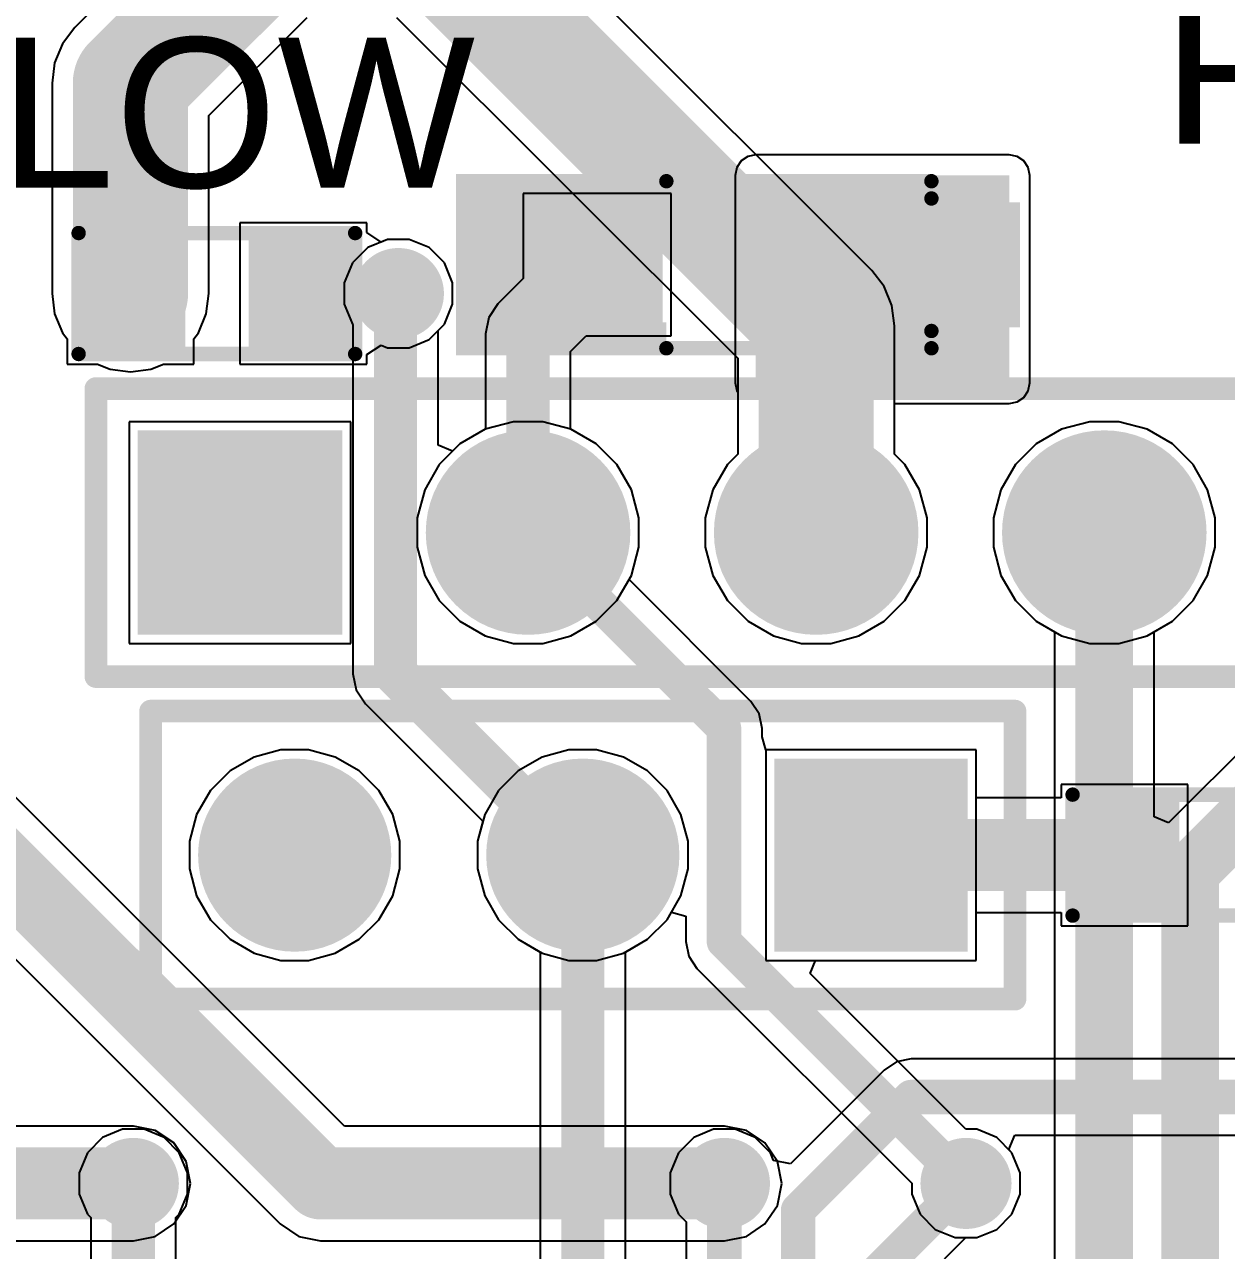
# Model space of a CAD drawing. Header units: millimetres. Extents: x -0.16 to 4.85, y -0.01 to 3.83.
# Drawn here: x 3.4922 to 3.9094, y 2.5767 to 3.0024 of the extents above; entities that cross this region are included whole.
import ezdxf

# ---------------------------------------------------------------- set-up
doc = ezdxf.new("R2010")
doc.units = ezdxf.units.MM
doc.header["$MEASUREMENT"] = 0
for name, color, linetype in [('BottomLayer', 5, 'Continuous'), ('BottomSolder', 6, 'Continuous'), ('MultiLayer', 9, 'Continuous'), ('PadHoleLayer', 156, 'Continuous'), ('TopLayer', 1, 'Continuous'), ('TopOverlay', 2, 'Continuous'), ('TopPaste', 8, 'Continuous'), ('TopSolder', 216, 'Continuous'), ('ViaHoleLayer', 16, 'Continuous')]:
    doc.layers.add(name, color=color, linetype=linetype)
doc.styles.add('Arial', font='', dxfattribs={"height": 0.2})
doc.styles.get('Arial').set_extended_font_data('Arial')

# ---------------------------------------------------------------- blocks, each defined once
blk = doc.blocks.new('RES_0603_68')
at = {"layer": 'TopLayer'}
for points in [[(-0.015, 0.0175), (-0.015, -0.0175), (-0.045, -0.0175), (-0.045, 0.0175)], [(0.045, 0.0175), (0.045, -0.0175), (0.015, -0.0175), (0.015, 0.0175)]]:
    blk.add_hatch(color=1, dxfattribs=at).paths.add_polyline_path(points)
at = {"layer": 'TopPaste'}
for points in [[(-0.015, 0.0175), (-0.015, -0.0175), (-0.045, -0.0175), (-0.045, 0.0175)], [(0.045, 0.0175), (0.045, -0.0175), (0.015, -0.0175), (0.015, 0.0175)]]:
    blk.add_hatch(color=8, dxfattribs=at).paths.add_polyline_path(points)
at = {"layer": 'TopSolder'}
for points in [[(-0.011, 0.0215), (-0.011, -0.0215), (-0.049, -0.0215), (-0.049, 0.0215)], [(0.049, 0.0215), (0.049, -0.0215), (0.011, -0.0215), (0.011, 0.0215)]]:
    blk.add_hatch(color=216, dxfattribs=at).paths.add_polyline_path(points)
at = {"layer": 'TopOverlay', "const_width": 0.005}
for points in [[(-0.048, 0.021), (-0.048, -0.021)], [(0.048, 0.021), (-0.048, 0.021)], [(0.048, 0.021), (0.048, -0.021)], [(0.048, -0.021), (-0.048, -0.021)]]:
    blk.add_lwpolyline(points, dxfattribs=at)
at = {"layer": 'TopOverlay', "const_width": 0.0025}
for points in [[(-0.04925, 0.021, 1), (-0.04675, 0.021, 1)], [(-0.04925, 0.021, 1), (-0.04675, 0.021, 1)], [(0.04675, 0.021, 1), (0.04925, 0.021, 1)], [(0.04675, 0.021, 1), (0.04925, 0.021, 1)], [(-0.04925, -0.021, 1), (-0.04675, -0.021, 1)], [(-0.04925, -0.021, 1), (-0.04675, -0.021, 1)], [(0.04675, -0.021, 1), (0.04925, -0.021, 1)], [(0.04675, -0.021, 1), (0.04925, -0.021, 1)]]:
    blk.add_lwpolyline(points, format="xyb", close=True, dxfattribs=at)
blk = doc.blocks.new('RES_0603_70')
at = {"layer": 'TopLayer'}
for points in [[(-0.015, 0.0175), (-0.015, -0.0175), (-0.045, -0.0175), (-0.045, 0.0175)], [(0.045, 0.0175), (0.045, -0.0175), (0.015, -0.0175), (0.015, 0.0175)]]:
    blk.add_hatch(color=1, dxfattribs=at).paths.add_polyline_path(points)
at = {"layer": 'TopPaste'}
for points in [[(-0.015, 0.0175), (-0.015, -0.0175), (-0.045, -0.0175), (-0.045, 0.0175)], [(0.045, 0.0175), (0.045, -0.0175), (0.015, -0.0175), (0.015, 0.0175)]]:
    blk.add_hatch(color=8, dxfattribs=at).paths.add_polyline_path(points)
at = {"layer": 'TopSolder'}
for points in [[(-0.011, 0.0215), (-0.011, -0.0215), (-0.049, -0.0215), (-0.049, 0.0215)], [(0.049, 0.0215), (0.049, -0.0215), (0.011, -0.0215), (0.011, 0.0215)]]:
    blk.add_hatch(color=216, dxfattribs=at).paths.add_polyline_path(points)
at = {"layer": 'TopOverlay', "const_width": 0.005}
for points in [[(-0.048, 0.021), (-0.048, -0.021)], [(0.048, 0.021), (-0.048, 0.021)], [(0.048, 0.021), (0.048, -0.021)], [(0.048, -0.021), (-0.048, -0.021)]]:
    blk.add_lwpolyline(points, dxfattribs=at)
at = {"layer": 'TopOverlay', "const_width": 0.0025}
for points in [[(-0.04925, 0.021, 1), (-0.04675, 0.021, 1)], [(-0.04925, 0.021, 1), (-0.04675, 0.021, 1)], [(0.04675, 0.021, 1), (0.04925, 0.021, 1)], [(0.04675, 0.021, 1), (0.04925, 0.021, 1)], [(-0.04925, -0.021, 1), (-0.04675, -0.021, 1)], [(-0.04925, -0.021, 1), (-0.04675, -0.021, 1)], [(0.04675, -0.021, 1), (0.04925, -0.021, 1)], [(0.04675, -0.021, 1), (0.04925, -0.021, 1)]]:
    blk.add_lwpolyline(points, format="xyb", close=True, dxfattribs=at)
blk = doc.blocks.new('HDR_1X5_FEMALE_90')
at = {"layer": 'BottomLayer'}
blk.add_hatch(color=5, dxfattribs=at).paths.add_polyline_path([(-0.0315, 0.0315), (0.0315, 0.0315), (0.0315, -0.0315), (-0.0315, -0.0315)])
h = blk.add_hatch(color=5, dxfattribs=at)
edge = h.paths.add_edge_path()
edge.add_arc((0.1, 0), 0.0315, 0, 360)
h = blk.add_hatch(color=5, dxfattribs=at)
edge = h.paths.add_edge_path()
edge.add_arc((0.2, 0), 0.0315, 0, 360)
h = blk.add_hatch(color=5, dxfattribs=at)
edge = h.paths.add_edge_path()
edge.add_arc((0.3, 0), 0.0315, 0, 360)
h = blk.add_hatch(color=5, dxfattribs=at)
edge = h.paths.add_edge_path()
edge.add_arc((0.4, 0), 0.0315, 0, 360)
at = {"layer": 'BottomSolder'}
blk.add_hatch(color=6, dxfattribs=at).paths.add_polyline_path([(-0.0355, 0.0355), (0.0355, 0.0355), (0.0355, -0.0355), (-0.0355, -0.0355)])
h = blk.add_hatch(color=6, dxfattribs=at)
edge = h.paths.add_edge_path()
edge.add_arc((0.1, 0), 0.0355, 0, 360)
h = blk.add_hatch(color=6, dxfattribs=at)
edge = h.paths.add_edge_path()
edge.add_arc((0.2, 0), 0.0355, 0, 360)
h = blk.add_hatch(color=6, dxfattribs=at)
edge = h.paths.add_edge_path()
edge.add_arc((0.3, 0), 0.0355, 0, 360)
h = blk.add_hatch(color=6, dxfattribs=at)
edge = h.paths.add_edge_path()
edge.add_arc((0.4, 0), 0.0355, 0, 360)
at = {"layer": 'MultiLayer'}
blk.add_hatch(color=9, dxfattribs=at).paths.add_polyline_path([(-0.0315, 0.0315), (0.0315, 0.0315), (0.0315, -0.0315), (-0.0315, -0.0315)])
h = blk.add_hatch(color=9, dxfattribs=at)
edge = h.paths.add_edge_path()
edge.add_arc((0.1, 0), 0.0315, 0, 360)
h = blk.add_hatch(color=9, dxfattribs=at)
edge = h.paths.add_edge_path()
edge.add_arc((0.2, 0), 0.0315, 0, 360)
h = blk.add_hatch(color=9, dxfattribs=at)
edge = h.paths.add_edge_path()
edge.add_arc((0.3, 0), 0.0315, 0, 360)
h = blk.add_hatch(color=9, dxfattribs=at)
edge = h.paths.add_edge_path()
edge.add_arc((0.4, 0), 0.0315, 0, 360)
at = {"layer": 'PadHoleLayer'}
h = blk.add_hatch(color=156, dxfattribs=at)
edge = h.paths.add_edge_path()
edge.add_arc((0, 0), 0.0187, 0, 360)
h = blk.add_hatch(color=156, dxfattribs=at)
edge = h.paths.add_edge_path()
edge.add_arc((0.1, 0), 0.0187, 0, 360)
h = blk.add_hatch(color=156, dxfattribs=at)
edge = h.paths.add_edge_path()
edge.add_arc((0.2, 0), 0.0187, 0, 360)
h = blk.add_hatch(color=156, dxfattribs=at)
edge = h.paths.add_edge_path()
edge.add_arc((0.3, 0), 0.0187, 0, 360)
h = blk.add_hatch(color=156, dxfattribs=at)
edge = h.paths.add_edge_path()
edge.add_arc((0.4, 0), 0.0187, 0, 360)
at = {"layer": 'TopLayer'}
blk.add_hatch(color=1, dxfattribs=at).paths.add_polyline_path([(-0.0315, 0.0315), (0.0315, 0.0315), (0.0315, -0.0315), (-0.0315, -0.0315)])
h = blk.add_hatch(color=1, dxfattribs=at)
edge = h.paths.add_edge_path()
edge.add_arc((0.1, 0), 0.0315, 0, 360)
h = blk.add_hatch(color=1, dxfattribs=at)
edge = h.paths.add_edge_path()
edge.add_arc((0.2, 0), 0.0315, 0, 360)
h = blk.add_hatch(color=1, dxfattribs=at)
edge = h.paths.add_edge_path()
edge.add_arc((0.3, 0), 0.0315, 0, 360)
h = blk.add_hatch(color=1, dxfattribs=at)
edge = h.paths.add_edge_path()
edge.add_arc((0.4, 0), 0.0315, 0, 360)
at = {"layer": 'TopSolder'}
blk.add_hatch(color=216, dxfattribs=at).paths.add_polyline_path([(-0.0355, 0.0355), (0.0355, 0.0355), (0.0355, -0.0355), (-0.0355, -0.0355)])
h = blk.add_hatch(color=216, dxfattribs=at)
edge = h.paths.add_edge_path()
edge.add_arc((0.1, 0), 0.0355, 0, 360)
h = blk.add_hatch(color=216, dxfattribs=at)
edge = h.paths.add_edge_path()
edge.add_arc((0.2, 0), 0.0355, 0, 360)
h = blk.add_hatch(color=216, dxfattribs=at)
edge = h.paths.add_edge_path()
edge.add_arc((0.3, 0), 0.0355, 0, 360)
h = blk.add_hatch(color=216, dxfattribs=at)
edge = h.paths.add_edge_path()
edge.add_arc((0.4, 0), 0.0355, 0, 360)
at = {"layer": 'TopOverlay', "const_width": 0.00787}
for points in [[(-0.05, 0.05), (0.45, 0.05)], [(-0.05, -0.05), (-0.05, 0.05)], [(0.45, -0.05), (0.45, 0.05)], [(-0.05, -0.05), (0.45, -0.05)]]:
    blk.add_lwpolyline(points, dxfattribs=at)
at = {"layer": 'TopOverlay', "const_width": 0.00394}
for points in [[(-0.05197, 0.05, 1), (-0.04803, 0.05, 1)], [(-0.05197, 0.05, 1), (-0.04803, 0.05, 1)], [(0.44803, 0.05, 1), (0.45197, 0.05, 1)], [(0.44803, 0.05, 1), (0.45197, 0.05, 1)], [(-0.05197, -0.05, 1), (-0.04803, -0.05, 1)], [(-0.05197, -0.05, 1), (-0.04803, -0.05, 1)], [(0.44803, -0.05, 1), (0.45197, -0.05, 1)], [(0.44803, -0.05, 1), (0.45197, -0.05, 1)]]:
    blk.add_lwpolyline(points, format="xyb", close=True, dxfattribs=at)
blk = doc.blocks.new('HDR1X3__96')
at = {"layer": 'BottomLayer'}
blk.add_hatch(color=5, dxfattribs=at).paths.add_polyline_path([(-0.02953, 0.02953), (0.02953, 0.02953), (0.02953, -0.02953), (-0.02953, -0.02953)])
h = blk.add_hatch(color=5, dxfattribs=at)
edge = h.paths.add_edge_path()
edge.add_arc((0.1, 0), 0.02953, 0, 360)
h = blk.add_hatch(color=5, dxfattribs=at)
edge = h.paths.add_edge_path()
edge.add_arc((0.2, 0), 0.02953, 0, 360)
at = {"layer": 'BottomSolder'}
blk.add_hatch(color=6, dxfattribs=at).paths.add_polyline_path([(-0.03353, 0.03353), (0.03353, 0.03353), (0.03353, -0.03353), (-0.03353, -0.03353)])
h = blk.add_hatch(color=6, dxfattribs=at)
edge = h.paths.add_edge_path()
edge.add_arc((0.1, 0), 0.03353, 0, 360)
h = blk.add_hatch(color=6, dxfattribs=at)
edge = h.paths.add_edge_path()
edge.add_arc((0.2, 0), 0.03353, 0, 360)
at = {"layer": 'MultiLayer'}
blk.add_hatch(color=9, dxfattribs=at).paths.add_polyline_path([(-0.02953, 0.02953), (0.02953, 0.02953), (0.02953, -0.02953), (-0.02953, -0.02953)])
h = blk.add_hatch(color=9, dxfattribs=at)
edge = h.paths.add_edge_path()
edge.add_arc((0.1, 0), 0.02953, 0, 360)
h = blk.add_hatch(color=9, dxfattribs=at)
edge = h.paths.add_edge_path()
edge.add_arc((0.2, 0), 0.02953, 0, 360)
at = {"layer": 'PadHoleLayer'}
h = blk.add_hatch(color=156, dxfattribs=at)
edge = h.paths.add_edge_path()
edge.add_arc((0, 0), 0.01772, 0, 360)
h = blk.add_hatch(color=156, dxfattribs=at)
edge = h.paths.add_edge_path()
edge.add_arc((0.1, 0), 0.01772, 0, 360)
h = blk.add_hatch(color=156, dxfattribs=at)
edge = h.paths.add_edge_path()
edge.add_arc((0.2, 0), 0.01772, 0, 360)
at = {"layer": 'TopLayer'}
blk.add_hatch(color=1, dxfattribs=at).paths.add_polyline_path([(-0.02953, 0.02953), (0.02953, 0.02953), (0.02953, -0.02953), (-0.02953, -0.02953)])
h = blk.add_hatch(color=1, dxfattribs=at)
edge = h.paths.add_edge_path()
edge.add_arc((0.1, 0), 0.02953, 0, 360)
h = blk.add_hatch(color=1, dxfattribs=at)
edge = h.paths.add_edge_path()
edge.add_arc((0.2, 0), 0.02953, 0, 360)
at = {"layer": 'TopSolder'}
blk.add_hatch(color=216, dxfattribs=at).paths.add_polyline_path([(-0.03353, 0.03353), (0.03353, 0.03353), (0.03353, -0.03353), (-0.03353, -0.03353)])
h = blk.add_hatch(color=216, dxfattribs=at)
edge = h.paths.add_edge_path()
edge.add_arc((0.1, 0), 0.03353, 0, 360)
h = blk.add_hatch(color=216, dxfattribs=at)
edge = h.paths.add_edge_path()
edge.add_arc((0.2, 0), 0.03353, 0, 360)
at = {"layer": 'TopOverlay', "const_width": 0.00787}
for points in [[(-0.05, 0.05), (-0.05, -0.05)], [(0.25, 0.05), (-0.05, 0.05)], [(0.25, 0.05), (0.25, -0.05)], [(0.25, -0.05), (-0.05, -0.05)]]:
    blk.add_lwpolyline(points, dxfattribs=at)
at = {"layer": 'TopOverlay', "const_width": 0.00394}
for points in [[(-0.05197, 0.05, 1), (-0.04803, 0.05, 1)], [(-0.05197, 0.05, 1), (-0.04803, 0.05, 1)], [(0.24803, 0.05, 1), (0.25197, 0.05, 1)], [(0.24803, 0.05, 1), (0.25197, 0.05, 1)], [(-0.05197, -0.05, 1), (-0.04803, -0.05, 1)], [(-0.05197, -0.05, 1), (-0.04803, -0.05, 1)], [(0.24803, -0.05, 1), (0.25197, -0.05, 1)], [(0.24803, -0.05, 1), (0.25197, -0.05, 1)]]:
    blk.add_lwpolyline(points, format="xyb", close=True, dxfattribs=at)
blk = doc.blocks.new('SOD_123_113')
at = {"layer": 'TopLayer'}
for points in [[(-0.04331, 0.01772), (-0.04331, -0.01772), (-0.08071, -0.01772), (-0.08071, 0.01772)], [(0.08071, 0.01772), (0.08071, -0.01772), (0.04331, -0.01772), (0.04331, 0.01772)]]:
    blk.add_hatch(color=1, dxfattribs=at).paths.add_polyline_path(points)
at = {"layer": 'TopOverlay'}
for points in [[(0.038, 0.02), (0.111, 0.02), (0.111, 0.0315), (0.038, 0.0315)], [(0.08346, -0.031), (0.111, -0.031), (0.111, 0.031), (0.08346, 0.031)], [(0.038, -0.0315), (0.111, -0.0315), (0.111, -0.02), (0.038, -0.02)]]:
    blk.add_hatch(color=2, dxfattribs=at).paths.add_polyline_path(points)
at = {"layer": 'TopPaste'}
for points in [[(-0.04331, 0.01772), (-0.04331, -0.01772), (-0.08071, -0.01772), (-0.08071, 0.01772)], [(0.08071, 0.01772), (0.08071, -0.01772), (0.04331, -0.01772), (0.04331, 0.01772)]]:
    blk.add_hatch(color=8, dxfattribs=at).paths.add_polyline_path(points)
at = {"layer": 'TopSolder'}
for points in [[(-0.03931, 0.02172), (-0.03931, -0.02172), (-0.08471, -0.02172), (-0.08471, 0.02172)], [(0.08471, 0.02172), (0.08471, -0.02172), (0.03931, -0.02172), (0.03931, 0.02172)]]:
    blk.add_hatch(color=216, dxfattribs=at).paths.add_polyline_path(points)
at = {"layer": 'TopOverlay', "const_width": 0.005}
for points in [[(-0.054, 0.029), (-0.054, 0.023)], [(0.038, 0.029), (-0.054, 0.029)], [(-0.054, -0.023), (-0.054, -0.029)], [(0.038, -0.029), (-0.054, -0.029)]]:
    blk.add_lwpolyline(points, dxfattribs=at)
at = {"layer": 'TopOverlay', "const_width": 0.0025}
for points in [[(-0.05525, 0.029, 1), (-0.05275, 0.029, 1)], [(-0.05525, 0.029, 1), (-0.05275, 0.029, 1)], [(0.03675, 0.029, 1), (0.03925, 0.029, 1)], [(-0.05525, 0.023, 1), (-0.05275, 0.023, 1)], [(-0.05525, -0.023, 1), (-0.05275, -0.023, 1)], [(-0.05525, -0.029, 1), (-0.05275, -0.029, 1)], [(-0.05525, -0.029, 1), (-0.05275, -0.029, 1)], [(0.03675, -0.029, 1), (0.03925, -0.029, 1)]]:
    blk.add_lwpolyline(points, format="xyb", close=True, dxfattribs=at)

msp = doc.modelspace()

# ---------------------------------------------------------------- hatches: boundary and pattern name
at = {"layer": 'BottomLayer'}
h = msp.add_hatch(color=5, dxfattribs=at)
edge = h.paths.add_edge_path()
edge.add_arc((3.622, 2.909), 0.01181, 0, 360)
h = msp.add_hatch(color=5, dxfattribs=at)
edge = h.paths.add_edge_path()
edge.add_arc((3.53, 2.6), 0.01181, 0, 360)
h = msp.add_hatch(color=5, dxfattribs=at)
edge = h.paths.add_edge_path()
edge.add_arc((3.73516, 2.6), 0.01181, 0, 360)
h = msp.add_hatch(color=5, dxfattribs=at)
edge = h.paths.add_edge_path()
edge.add_arc((3.819, 2.6), 0.01181, 0, 360)
at = {"layer": 'BottomSolder'}
h = msp.add_hatch(color=6, dxfattribs=at)
edge = h.paths.add_edge_path()
edge.add_arc((3.622, 2.909), 0.01581, 0, 360)
h = msp.add_hatch(color=6, dxfattribs=at)
edge = h.paths.add_edge_path()
edge.add_arc((3.53, 2.6), 0.01581, 0, 360)
h = msp.add_hatch(color=6, dxfattribs=at)
edge = h.paths.add_edge_path()
edge.add_arc((3.73516, 2.6), 0.01581, 0, 360)
h = msp.add_hatch(color=6, dxfattribs=at)
edge = h.paths.add_edge_path()
edge.add_arc((3.819, 2.6), 0.01581, 0, 360)
at = {"layer": 'TopLayer'}
msp.add_hatch(color=1, dxfattribs=at).paths.add_polyline_path([(3.746, 2.878), (3.834, 2.878), (3.834, 2.95), (3.746, 2.95)])
h = msp.add_hatch(color=1, dxfattribs=at)
edge = h.paths.add_edge_path()
edge.add_arc((3.622, 2.909), 0.01181, 0, 360)
h = msp.add_hatch(color=1, dxfattribs=at)
edge = h.paths.add_edge_path()
edge.add_arc((3.53, 2.6), 0.01181, 0, 360)
h = msp.add_hatch(color=1, dxfattribs=at)
edge = h.paths.add_edge_path()
edge.add_arc((3.73516, 2.6), 0.01181, 0, 360)
h = msp.add_hatch(color=1, dxfattribs=at)
edge = h.paths.add_edge_path()
edge.add_arc((3.819, 2.6), 0.01181, 0, 360)
at = {"layer": 'TopSolder'}
h = msp.add_hatch(color=216, dxfattribs=at)
edge = h.paths.add_edge_path()
edge.add_arc((3.622, 2.909), 0.01581, 0, 360)
h = msp.add_hatch(color=216, dxfattribs=at)
edge = h.paths.add_edge_path()
edge.add_arc((3.53, 2.6), 0.01581, 0, 360)
h = msp.add_hatch(color=216, dxfattribs=at)
edge = h.paths.add_edge_path()
edge.add_arc((3.73516, 2.6), 0.01581, 0, 360)
h = msp.add_hatch(color=216, dxfattribs=at)
edge = h.paths.add_edge_path()
edge.add_arc((3.819, 2.6), 0.01581, 0, 360)
at = {"layer": 'ViaHoleLayer'}
h = msp.add_hatch(color=16, dxfattribs=at)
edge = h.paths.add_edge_path()
edge.add_arc((3.622, 2.909), 0.00591, 0, 360)
h = msp.add_hatch(color=16, dxfattribs=at)
edge = h.paths.add_edge_path()
edge.add_arc((3.53, 2.6), 0.00591, 0, 360)
h = msp.add_hatch(color=16, dxfattribs=at)
edge = h.paths.add_edge_path()
edge.add_arc((3.73516, 2.6), 0.00591, 0, 360)
h = msp.add_hatch(color=16, dxfattribs=at)
edge = h.paths.add_edge_path()
edge.add_arc((3.819, 2.6), 0.00591, 0, 360)

# ---------------------------------------------------------------- linework, layer by layer
at = {"layer": 'BottomLayer'}
for p, q in [((3.78626, 2.91704), (3.65989, 3.04341)), ((3.62137, 3.0049), (3.73977, 2.88651)), ((3.61134, 2.92495), (3.60605, 2.91966)), ((3.61826, 2.92781), (3.61134, 2.92495)), ((3.62574, 2.92781), (3.61826, 2.92781)), ((3.63266, 2.92495), (3.62574, 2.92781)), ((3.63795, 2.91966), (3.63266, 2.92495)), ((3.60605, 2.91966), (3.60319, 2.91274)), ((3.64081, 2.91274), (3.63795, 2.91966)), ((3.79058, 2.9114), (3.78626, 2.91704)), ((3.60319, 2.91274), (3.60319, 2.90526)), ((3.64081, 2.90526), (3.64081, 2.91274)), ((3.79331, 2.90484), (3.79058, 2.9114)), ((3.60319, 2.90526), (3.60605, 2.89834)), ((3.63795, 2.89834), (3.64081, 2.90526)), ((3.79423, 2.89779), (3.79331, 2.90484)), ((3.60605, 2.89834), (3.60622, 2.89818)), ((3.60622, 2.89818), (3.60622, 2.777)), ((3.63579, 2.89619), (3.63795, 2.89834)), ((3.63579, 2.8563), (3.63579, 2.89619)), ((3.79423, 2.85321), (3.79423, 2.89779)), ((3.73977, 2.88651), (3.73977, 2.85321)), ((3.65214, 2.86187), (3.64336, 2.8568)), ((3.66193, 2.8645), (3.65214, 2.86187)), ((3.67207, 2.8645), (3.66193, 2.8645)), ((3.68186, 2.86187), (3.67207, 2.8645)), ((3.69064, 2.8568), (3.68186, 2.86187)), ((3.85214, 2.86187), (3.84336, 2.8568)), ((3.86193, 2.8645), (3.85214, 2.86187)), ((3.87207, 2.8645), (3.86193, 2.8645)), ((3.88186, 2.86187), (3.87207, 2.8645)), ((3.89064, 2.8568), (3.88186, 2.86187)), ((3.64079, 2.85423), (3.63579, 2.8563)), ((3.64336, 2.8568), (3.64079, 2.85423)), ((3.6978, 2.84964), (3.69064, 2.8568)), ((3.84336, 2.8568), (3.8362, 2.84964)), ((3.8978, 2.84964), (3.89064, 2.8568)), ((3.73977, 2.85321), (3.7362, 2.84964)), ((3.7978, 2.84964), (3.79423, 2.85321)), ((3.70287, 2.84086), (3.6978, 2.84964)), ((3.7362, 2.84964), (3.73113, 2.84086)), ((3.80287, 2.84086), (3.7978, 2.84964)), ((3.8362, 2.84964), (3.83113, 2.84086)), ((3.90287, 2.84086), (3.8978, 2.84964)), ((3.7055, 2.83107), (3.70287, 2.84086)), ((3.73113, 2.84086), (3.7285, 2.83107)), ((3.8055, 2.83107), (3.80287, 2.84086)), ((3.83113, 2.84086), (3.8285, 2.83107)), ((3.9055, 2.83107), (3.90287, 2.84086)), ((3.7055, 2.82093), (3.7055, 2.83107)), ((3.7285, 2.83107), (3.7285, 2.82093)), ((3.8055, 2.82093), (3.8055, 2.83107)), ((3.8285, 2.83107), (3.8285, 2.82093)), ((3.9055, 2.82093), (3.9055, 2.83107)), ((3.70287, 2.81114), (3.7055, 2.82093)), ((3.7285, 2.82093), (3.73113, 2.81114)), ((3.80287, 2.81114), (3.8055, 2.82093)), ((3.8285, 2.82093), (3.83113, 2.81114)), ((3.90287, 2.81114), (3.9055, 2.82093)), ((3.70204, 2.8097), (3.70287, 2.81114)), ((3.74437, 2.76737), (3.70204, 2.8097)), ((3.73113, 2.81114), (3.7362, 2.80236)), ((3.7978, 2.80236), (3.80287, 2.81114)), ((3.83113, 2.81114), (3.8362, 2.80236)), ((3.8978, 2.80236), (3.90287, 2.81114)), ((3.7362, 2.80236), (3.74336, 2.7952)), ((3.79064, 2.7952), (3.7978, 2.80236)), ((3.8362, 2.80236), (3.84336, 2.7952)), ((3.89064, 2.7952), (3.8978, 2.80236)), ((3.60324, 2.61988), (3.42888, 2.79424)), ((3.74336, 2.7952), (3.75214, 2.79013)), ((3.78186, 2.79013), (3.79064, 2.7952)), ((3.84336, 2.7952), (3.84967, 2.79156)), ((3.88433, 2.79156), (3.89064, 2.7952)), ((3.75214, 2.79013), (3.76193, 2.7875)), ((3.77207, 2.7875), (3.78186, 2.79013)), ((3.84967, 2.79156), (3.84967, 2.53331)), ((3.88433, 2.7273), (3.88433, 2.79156)), ((3.76193, 2.7875), (3.77207, 2.7875)), ((3.94967, 2.78556), (3.88933, 2.72523)), ((3.60622, 2.777), (3.60735, 2.77134)), ((3.39494, 2.77194), (3.58094, 2.58594)), ((3.60735, 2.77134), (3.61055, 2.76654)), ((3.74725, 2.76307), (3.74437, 2.76737)), ((3.61055, 2.76654), (3.65133, 2.72576)), ((3.74825, 2.758), (3.74725, 2.76307)), ((3.74825, 2.75502), (3.74825, 2.758)), ((3.74947, 2.75053), (3.74825, 2.75502)), ((3.58119, 2.75053), (3.5719, 2.74804)), ((3.59081, 2.75053), (3.58119, 2.75053)), ((3.6001, 2.74804), (3.59081, 2.75053)), ((3.82253, 2.75053), (3.74947, 2.75053)), ((3.82253, 2.67747), (3.82253, 2.75053)), ((3.5719, 2.74804), (3.56357, 2.74323)), ((3.60843, 2.74323), (3.6001, 2.74804)), ((3.56357, 2.74323), (3.55677, 2.73643)), ((3.61523, 2.73643), (3.60843, 2.74323)), ((3.55677, 2.73643), (3.55196, 2.7281)), ((3.62004, 2.7281), (3.61523, 2.73643)), ((3.55196, 2.7281), (3.54947, 2.71881)), ((3.62253, 2.71881), (3.62004, 2.7281)), ((3.65133, 2.72576), (3.64947, 2.71881)), ((3.88933, 2.72523), (3.88433, 2.7273)), ((3.54947, 2.71881), (3.54947, 2.70919)), ((3.62253, 2.70919), (3.62253, 2.71881)), ((3.64947, 2.71881), (3.64947, 2.70919)), ((3.54947, 2.70919), (3.55196, 2.6999)), ((3.62004, 2.6999), (3.62253, 2.70919)), ((3.64947, 2.70919), (3.65196, 2.6999)), ((3.55196, 2.6999), (3.55677, 2.69157)), ((3.61523, 2.69157), (3.62004, 2.6999)), ((3.65196, 2.6999), (3.65677, 2.69157)), ((3.55677, 2.69157), (3.56357, 2.68477)), ((3.60843, 2.68477), (3.61523, 2.69157)), ((3.65677, 2.69157), (3.66357, 2.68477)), ((3.70843, 2.68477), (3.71523, 2.69157)), ((3.71523, 2.69157), (3.71675, 2.6942)), ((3.71675, 2.6942), (3.72175, 2.69286)), ((3.72175, 2.69286), (3.72175, 2.684)), ((3.56357, 2.68477), (3.5719, 2.67996)), ((3.6001, 2.67996), (3.60843, 2.68477)), ((3.66357, 2.68477), (3.6719, 2.67996)), ((3.7001, 2.67996), (3.70843, 2.68477)), ((3.72175, 2.684), (3.72275, 2.67893)), ((3.5719, 2.67996), (3.58119, 2.67747)), ((3.59081, 2.67747), (3.6001, 2.67996)), ((3.6719, 2.67996), (3.68119, 2.67747)), ((3.69081, 2.67747), (3.7001, 2.67996)), ((3.72275, 2.67893), (3.72563, 2.67463)), ((3.58119, 2.67747), (3.59081, 2.67747)), ((3.68119, 2.67747), (3.69081, 2.67747)), ((3.72563, 2.67463), (3.80019, 2.60007)), ((3.76489, 2.67285), (3.76681, 2.67747)), ((3.76681, 2.67747), (3.82253, 2.67747)), ((3.81893, 2.61881), (3.76489, 2.67285)), ((3.53, 2.61988), (3.397, 2.61988)), ((3.53761, 2.61837), (3.53, 2.61988)), ((3.54406, 2.61406), (3.53761, 2.61837)), ((3.73516, 2.61988), (3.60324, 2.61988)), ((3.74277, 2.61837), (3.73516, 2.61988)), ((3.74922, 2.61406), (3.74277, 2.61837)), ((3.82274, 2.61881), (3.81893, 2.61881)), ((3.82966, 2.61595), (3.82274, 2.61881)), ((3.54837, 2.60761), (3.54406, 2.61406)), ((3.75353, 2.60761), (3.74922, 2.61406)), ((3.83495, 2.61066), (3.82966, 2.61595)), ((3.83781, 2.60374), (3.83495, 2.61066)), ((3.54988, 2.6), (3.54837, 2.60761)), ((3.75504, 2.6), (3.75353, 2.60761)), ((3.83781, 2.59626), (3.83781, 2.60374)), ((3.54837, 2.59239), (3.54988, 2.6)), ((3.75353, 2.59239), (3.75504, 2.6)), ((3.80019, 2.60007), (3.80019, 2.59626)), ((3.54406, 2.58594), (3.54837, 2.59239)), ((3.74922, 2.58594), (3.75353, 2.59239)), ((3.80019, 2.59626), (3.80305, 2.58934)), ((3.83495, 2.58934), (3.83781, 2.59626)), ((3.80305, 2.58934), (3.80834, 2.58405)), ((3.82966, 2.58405), (3.83495, 2.58934)), ((3.53761, 2.58163), (3.54406, 2.58594)), ((3.58094, 2.58594), (3.58739, 2.58163)), ((3.74277, 2.58163), (3.74922, 2.58594)), ((3.80834, 2.58405), (3.81526, 2.58119)), ((3.82274, 2.58119), (3.82966, 2.58405)), ((3.397, 2.58012), (3.53, 2.58012)), ((3.53, 2.58012), (3.53761, 2.58163)), ((3.58739, 2.58163), (3.595, 2.58012)), ((3.595, 2.58012), (3.73516, 2.58012)), ((3.73516, 2.58012), (3.74277, 2.58163)), ((3.81526, 2.58119), (3.82274, 2.58119))]:
    msp.add_line(p, q, dxfattribs=at)
for points, const_width in [([(3.60585, 3.05894), (3.767, 2.89779)], 0.04), ([(3.621, 2.908), (3.622, 2.909)], 0.015), ([(3.767, 2.826), (3.767, 2.89779)], 0.04), ([(3.621, 2.777), (3.621, 2.908)], 0.015), ([(3.867, 2.526), (3.867, 2.826)], 0.02), ([(3.667, 2.826), (3.735, 2.758)], 0.012), ([(3.409, 2.786), (3.595, 2.6)], 0.025), ([(3.89681, 2.70819), (3.967, 2.77838)], 0.02), ([(3.621, 2.777), (3.685, 2.713)], 0.015), ([(3.735, 2.684), (3.735, 2.758)], 0.012), ([(3.89681, 2.13383), (3.89681, 2.70819)], 0.02), ([(3.735, 2.684), (3.819, 2.6)], 0.012), ([(3.397, 2.6), (3.53, 2.6)], 0.025), ([(3.595, 2.6), (3.73516, 2.6)], 0.025)]:
    msp.add_lwpolyline(points, dxfattribs=dict(at, const_width=const_width))
for points, const_width in [([(3.61825, 2.909, 1), (3.62575, 2.909, 1)], 0.0075), ([(3.757, 2.89779, 1), (3.777, 2.89779, 1)], 0.02), ([(3.757, 2.89779, 1), (3.777, 2.89779, 1)], 0.02), ([(3.61725, 2.908, 1), (3.62475, 2.908, 1)], 0.0075), ([(3.61725, 2.908, 1), (3.62475, 2.908, 1)], 0.0075), ([(3.757, 2.826, 1), (3.777, 2.826, 1)], 0.02), ([(3.862, 2.826, 1), (3.872, 2.826, 1)], 0.01), ([(3.664, 2.826, 1), (3.67, 2.826, 1)], 0.006), ([(3.61725, 2.777, 1), (3.62475, 2.777, 1)], 0.0075), ([(3.61725, 2.777, 1), (3.62475, 2.777, 1)], 0.0075), ([(3.732, 2.758, 1), (3.738, 2.758, 1)], 0.006), ([(3.732, 2.758, 1), (3.738, 2.758, 1)], 0.006), ([(3.68125, 2.713, 1), (3.68875, 2.713, 1)], 0.0075), ([(3.89181, 2.70819, 1), (3.90181, 2.70819, 1)], 0.01), ([(3.89181, 2.70819, 1), (3.90181, 2.70819, 1)], 0.01), ([(3.732, 2.684, 1), (3.738, 2.684, 1)], 0.006), ([(3.732, 2.684, 1), (3.738, 2.684, 1)], 0.006), ([(3.52375, 2.6, 1), (3.53625, 2.6, 1)], 0.0125), ([(3.58875, 2.6, 1), (3.60125, 2.6, 1)], 0.0125), ([(3.58875, 2.6, 1), (3.60125, 2.6, 1)], 0.0125), ([(3.72891, 2.6, 1), (3.74141, 2.6, 1)], 0.0125), ([(3.816, 2.6, 1), (3.822, 2.6, 1)], 0.006)]:
    msp.add_lwpolyline(points, format="xyb", close=True, dxfattribs=dict(at, const_width=const_width))
at = {"layer": 'TopLayer'}
for p, q in [((3.55181, 3.04341), (3.50974, 3.00134)), ((3.50974, 3.00134), (3.50542, 2.9957)), ((3.55623, 2.97081), (3.59033, 3.0049)), ((3.50542, 2.9957), (3.50269, 2.98914)), ((3.50269, 2.98914), (3.50177, 2.98209)), ((3.50177, 2.98209), (3.50177, 2.909)), ((3.55623, 2.909), (3.55623, 2.97081)), ((3.74095, 2.95505), (3.73941, 2.95273)), ((3.74327, 2.95659), (3.74095, 2.95505)), ((3.746, 2.95714), (3.74327, 2.95659)), ((3.834, 2.95714), (3.746, 2.95714)), ((3.83673, 2.95659), (3.834, 2.95714)), ((3.83905, 2.95505), (3.83673, 2.95659)), ((3.84059, 2.95273), (3.83905, 2.95505)), ((3.73941, 2.95273), (3.73886, 2.95)), ((3.73886, 2.95), (3.73886, 2.878)), ((3.84114, 2.95), (3.84059, 2.95273)), ((3.84114, 2.878), (3.84114, 2.95)), ((3.71669, 2.94372), (3.66529, 2.94372)), ((3.66529, 2.94372), (3.66529, 2.91421)), ((3.71669, 2.89428), (3.71669, 2.94372)), ((3.611, 2.9335), (3.567, 2.9335)), ((3.567, 2.9335), (3.567, 2.8845)), ((3.611, 2.93022), (3.611, 2.9335)), ((3.616, 2.92688), (3.611, 2.93022)), ((3.61826, 2.92781), (3.616, 2.92688)), ((3.62574, 2.92781), (3.61826, 2.92781)), ((3.63266, 2.92495), (3.62574, 2.92781)), ((3.63795, 2.91966), (3.63266, 2.92495)), ((3.64081, 2.91274), (3.63795, 2.91966)), ((3.64081, 2.90526), (3.64081, 2.91274)), ((3.66529, 2.91421), (3.65655, 2.90546)), ((3.50177, 2.909), (3.50269, 2.90195)), ((3.55531, 2.90195), (3.55623, 2.909)), ((3.63795, 2.89834), (3.64081, 2.90526)), ((3.65655, 2.90546), (3.65334, 2.90067)), ((3.50269, 2.90195), (3.50542, 2.89538)), ((3.55258, 2.89538), (3.55531, 2.90195)), ((3.65334, 2.90067), (3.65222, 2.89501)), ((3.50542, 2.89538), (3.507, 2.89332)), ((3.551, 2.89332), (3.55258, 2.89538)), ((3.63266, 2.89305), (3.63795, 2.89834)), ((3.65222, 2.89501), (3.65222, 2.86189)), ((3.507, 2.89332), (3.507, 2.8845)), ((3.551, 2.8845), (3.551, 2.89332)), ((3.611, 2.88778), (3.616, 2.89112)), ((3.616, 2.89112), (3.61826, 2.89019)), ((3.62574, 2.89019), (3.63266, 2.89305)), ((3.68178, 2.88888), (3.68718, 2.89428)), ((3.68718, 2.89428), (3.71669, 2.89428)), ((3.611, 2.8845), (3.611, 2.88778)), ((3.61826, 2.89019), (3.62574, 2.89019)), ((3.68178, 2.86189), (3.68178, 2.88888)), ((3.507, 2.8845), (3.51759, 2.8845)), ((3.51759, 2.8845), (3.52195, 2.88269)), ((3.52195, 2.88269), (3.529, 2.88177)), ((3.529, 2.88177), (3.53605, 2.88269)), ((3.53605, 2.88269), (3.54041, 2.8845)), ((3.54041, 2.8845), (3.551, 2.8845)), ((3.567, 2.8845), (3.611, 2.8845)), ((3.73886, 2.878), (3.73941, 2.87527)), ((3.84059, 2.87527), (3.84114, 2.878)), ((3.73941, 2.87527), (3.73977, 2.87473)), ((3.73977, 2.87473), (3.73977, 2.85321)), ((3.83905, 2.87295), (3.84059, 2.87527)), ((3.79423, 2.85321), (3.79423, 2.87086)), ((3.79423, 2.87086), (3.834, 2.87086)), ((3.834, 2.87086), (3.83673, 2.87141)), ((3.83673, 2.87141), (3.83905, 2.87295)), ((3.6055, 2.8645), (3.5285, 2.8645)), ((3.5285, 2.8645), (3.5285, 2.7875)), ((3.6055, 2.7875), (3.6055, 2.8645)), ((3.65214, 2.86187), (3.64336, 2.8568)), ((3.65222, 2.86189), (3.65214, 2.86187)), ((3.68186, 2.86187), (3.68178, 2.86189)), ((3.69064, 2.8568), (3.68186, 2.86187)), ((3.85214, 2.86187), (3.84336, 2.8568)), ((3.86193, 2.8645), (3.85214, 2.86187)), ((3.87207, 2.8645), (3.86193, 2.8645)), ((3.88186, 2.86187), (3.87207, 2.8645)), ((3.89064, 2.8568), (3.88186, 2.86187)), ((3.64336, 2.8568), (3.6362, 2.84964)), ((3.6978, 2.84964), (3.69064, 2.8568)), ((3.84336, 2.8568), (3.8362, 2.84964)), ((3.8978, 2.84964), (3.89064, 2.8568)), ((3.73977, 2.85321), (3.7362, 2.84964)), ((3.7978, 2.84964), (3.79423, 2.85321)), ((3.6362, 2.84964), (3.63113, 2.84086)), ((3.70287, 2.84086), (3.6978, 2.84964)), ((3.7362, 2.84964), (3.73113, 2.84086)), ((3.80287, 2.84086), (3.7978, 2.84964)), ((3.8362, 2.84964), (3.83113, 2.84086)), ((3.90287, 2.84086), (3.8978, 2.84964)), ((3.63113, 2.84086), (3.6285, 2.83107)), ((3.7055, 2.83107), (3.70287, 2.84086)), ((3.73113, 2.84086), (3.7285, 2.83107)), ((3.8055, 2.83107), (3.80287, 2.84086)), ((3.83113, 2.84086), (3.8285, 2.83107)), ((3.9055, 2.83107), (3.90287, 2.84086)), ((3.6285, 2.83107), (3.6285, 2.82093)), ((3.7055, 2.82093), (3.7055, 2.83107)), ((3.7285, 2.83107), (3.7285, 2.82093)), ((3.8055, 2.82093), (3.8055, 2.83107)), ((3.8285, 2.83107), (3.8285, 2.82093)), ((3.9055, 2.82093), (3.9055, 2.83107)), ((3.6285, 2.82093), (3.63113, 2.81114)), ((3.70287, 2.81114), (3.7055, 2.82093)), ((3.7285, 2.82093), (3.73113, 2.81114)), ((3.80287, 2.81114), (3.8055, 2.82093)), ((3.8285, 2.82093), (3.83113, 2.81114)), ((3.90287, 2.81114), (3.9055, 2.82093)), ((3.63113, 2.81114), (3.6362, 2.80236)), ((3.6978, 2.80236), (3.70287, 2.81114)), ((3.73113, 2.81114), (3.7362, 2.80236)), ((3.7978, 2.80236), (3.80287, 2.81114)), ((3.83113, 2.81114), (3.8362, 2.80236)), ((3.8978, 2.80236), (3.90287, 2.81114)), ((3.6362, 2.80236), (3.64336, 2.7952)), ((3.69064, 2.7952), (3.6978, 2.80236)), ((3.7362, 2.80236), (3.74336, 2.7952)), ((3.79064, 2.7952), (3.7978, 2.80236)), ((3.8362, 2.80236), (3.84336, 2.7952)), ((3.89064, 2.7952), (3.8978, 2.80236)), ((3.64336, 2.7952), (3.65214, 2.79013)), ((3.68186, 2.79013), (3.69064, 2.7952)), ((3.74336, 2.7952), (3.75214, 2.79013)), ((3.78186, 2.79013), (3.79064, 2.7952)), ((3.84336, 2.7952), (3.85214, 2.79013)), ((3.88186, 2.79013), (3.89064, 2.7952)), ((3.65214, 2.79013), (3.66193, 2.7875)), ((3.67207, 2.7875), (3.68186, 2.79013)), ((3.75214, 2.79013), (3.76193, 2.7875)), ((3.77207, 2.7875), (3.78186, 2.79013)), ((3.85214, 2.79013), (3.86193, 2.7875)), ((3.87207, 2.7875), (3.88186, 2.79013)), ((3.5285, 2.7875), (3.6055, 2.7875)), ((3.66193, 2.7875), (3.67207, 2.7875)), ((3.76193, 2.7875), (3.77207, 2.7875)), ((3.86193, 2.7875), (3.87207, 2.7875)), ((3.58119, 2.75053), (3.5719, 2.74804)), ((3.59081, 2.75053), (3.58119, 2.75053)), ((3.6001, 2.74804), (3.59081, 2.75053)), ((3.68119, 2.75053), (3.6719, 2.74804)), ((3.69081, 2.75053), (3.68119, 2.75053)), ((3.7001, 2.74804), (3.69081, 2.75053)), ((3.82253, 2.75053), (3.74947, 2.75053)), ((3.74947, 2.75053), (3.74947, 2.67747)), ((3.82253, 2.73388), (3.82253, 2.75053)), ((3.5719, 2.74804), (3.56357, 2.74323)), ((3.60843, 2.74323), (3.6001, 2.74804)), ((3.6719, 2.74804), (3.66357, 2.74323)), ((3.70843, 2.74323), (3.7001, 2.74804)), ((3.56357, 2.74323), (3.55677, 2.73643)), ((3.61523, 2.73643), (3.60843, 2.74323)), ((3.66357, 2.74323), (3.65677, 2.73643)), ((3.71523, 2.73643), (3.70843, 2.74323)), ((3.896, 2.7385), (3.852, 2.7385)), ((3.852, 2.7385), (3.852, 2.73388)), ((3.896, 2.6895), (3.896, 2.7385)), ((3.55677, 2.73643), (3.55196, 2.7281)), ((3.62004, 2.7281), (3.61523, 2.73643)), ((3.65677, 2.73643), (3.65196, 2.7281)), ((3.72004, 2.7281), (3.71523, 2.73643)), ((3.852, 2.73388), (3.82253, 2.73388)), ((3.55196, 2.7281), (3.54947, 2.71881)), ((3.62253, 2.71881), (3.62004, 2.7281)), ((3.65196, 2.7281), (3.64947, 2.71881)), ((3.72253, 2.71881), (3.72004, 2.7281)), ((3.54947, 2.71881), (3.54947, 2.70919)), ((3.62253, 2.70919), (3.62253, 2.71881)), ((3.64947, 2.71881), (3.64947, 2.70919)), ((3.72253, 2.70919), (3.72253, 2.71881)), ((3.54947, 2.70919), (3.55196, 2.6999)), ((3.62004, 2.6999), (3.62253, 2.70919)), ((3.64947, 2.70919), (3.65196, 2.6999)), ((3.72004, 2.6999), (3.72253, 2.70919)), ((3.55196, 2.6999), (3.55677, 2.69157)), ((3.61523, 2.69157), (3.62004, 2.6999)), ((3.65196, 2.6999), (3.65677, 2.69157)), ((3.71523, 2.69157), (3.72004, 2.6999)), ((3.55677, 2.69157), (3.56357, 2.68477)), ((3.60843, 2.68477), (3.61523, 2.69157)), ((3.65677, 2.69157), (3.66357, 2.68477)), ((3.70843, 2.68477), (3.71523, 2.69157)), ((3.82253, 2.67747), (3.82253, 2.69412)), ((3.82253, 2.69412), (3.852, 2.69412)), ((3.852, 2.69412), (3.852, 2.6895)), ((3.852, 2.6895), (3.896, 2.6895)), ((3.56357, 2.68477), (3.5719, 2.67996)), ((3.6001, 2.67996), (3.60843, 2.68477)), ((3.66357, 2.68477), (3.67122, 2.68036)), ((3.70078, 2.68036), (3.70843, 2.68477)), ((3.5719, 2.67996), (3.58119, 2.67747)), ((3.59081, 2.67747), (3.6001, 2.67996)), ((3.67122, 2.68036), (3.67122, 2.51728)), ((3.70078, 2.51728), (3.70078, 2.68036)), ((3.58119, 2.67747), (3.59081, 2.67747)), ((3.74947, 2.67747), (3.82253, 2.67747)), ((3.79063, 2.63937), (3.7581, 2.60684)), ((3.79493, 2.64225), (3.79063, 2.63937)), ((3.8, 2.64325), (3.79493, 2.64225)), ((4.02865, 2.64325), (3.8, 2.64325)), ((3.52626, 2.61881), (3.51934, 2.61595)), ((3.53374, 2.61881), (3.52626, 2.61881)), ((3.54066, 2.61595), (3.53374, 2.61881)), ((3.73142, 2.61881), (3.7245, 2.61595)), ((3.7389, 2.61881), (3.73142, 2.61881)), ((3.74581, 2.61595), (3.7389, 2.61881)), ((3.51934, 2.61595), (3.51405, 2.61066)), ((3.54595, 2.61066), (3.54066, 2.61595)), ((3.7245, 2.61595), (3.71921, 2.61066)), ((3.7511, 2.61066), (3.74581, 2.61595)), ((3.83386, 2.61175), (3.83593, 2.61675)), ((3.83593, 2.61675), (4.02865, 2.61675)), ((3.51405, 2.61066), (3.51119, 2.60374)), ((3.54881, 2.60374), (3.54595, 2.61066)), ((3.71921, 2.61066), (3.71635, 2.60374)), ((3.7522, 2.60801), (3.7511, 2.61066)), ((3.83495, 2.61066), (3.83386, 2.61175)), ((3.83781, 2.60374), (3.83495, 2.61066)), ((3.7581, 2.60684), (3.7522, 2.60801)), ((3.51119, 2.60374), (3.51119, 2.59626)), ((3.54881, 2.59626), (3.54881, 2.60374)), ((3.71635, 2.60374), (3.71635, 2.59626)), ((3.83781, 2.59626), (3.83781, 2.60374)), ((3.51119, 2.59626), (3.51405, 2.58934)), ((3.54595, 2.58934), (3.54881, 2.59626)), ((3.71635, 2.59626), (3.71921, 2.58934)), ((3.83495, 2.58934), (3.83781, 2.59626)), ((3.51405, 2.58934), (3.51522, 2.58818)), ((3.51522, 2.58818), (3.51522, 2.51728)), ((3.54478, 2.58818), (3.54595, 2.58934)), ((3.54478, 2.51728), (3.54478, 2.58818)), ((3.71921, 2.58934), (3.7219, 2.58665)), ((3.82966, 2.58405), (3.83495, 2.58934)), ((3.7219, 2.58665), (3.7219, 2.51728)), ((3.82274, 2.58119), (3.82966, 2.58405)), ((3.79959, 2.56185), (3.81893, 2.58119)), ((3.81893, 2.58119), (3.82274, 2.58119))]:
    msp.add_line(p, q, dxfattribs=at)
for points, const_width in [([(3.529, 2.98209), (3.60585, 3.05894)], 0.04), ([(3.529, 2.909), (3.529, 2.98209)], 0.04), ([(3.67979, 2.90878), (3.69001, 2.919)], 0.015), ([(3.69001, 2.919), (3.69099, 2.919)], 0.015), ([(3.80858, 2.91128), (3.81501, 2.91771)], 0.02), ([(3.80256, 2.91128), (3.80858, 2.91128)], 0.02), ([(3.589, 2.909), (3.622, 2.909)], 0.015), ([(3.589, 2.909), (3.59, 2.908)], 0.015), ([(3.67979, 2.9078), (3.67979, 2.90878)], 0.015), ([(3.667, 2.89501), (3.67979, 2.9078)], 0.015), ([(3.667, 2.826), (3.667, 2.89501)], 0.015), ([(3.767, 2.826), (3.767, 2.87572)], 0.04), ([(3.786, 2.714), (3.874, 2.714)], 0.025), ([(3.686, 2.51055), (3.686, 2.714)], 0.015), ([(3.76075, 2.59075), (3.8, 2.63)], 0.012), ([(3.8, 2.63), (4.042, 2.63)], 0.012), ([(3.53, 2.47429), (3.53, 2.6)], 0.015), ([(3.73516, 2.47386), (3.73516, 2.6)], 0.012), ([(3.78634, 2.56734), (3.819, 2.6)], 0.012), ([(3.76075, 2.47386), (3.76075, 2.59075)], 0.012)]:
    msp.add_lwpolyline(points, dxfattribs=dict(at, const_width=const_width))
for points, const_width in [([(3.519, 2.98209, 1), (3.539, 2.98209, 1)], 0.02), ([(3.519, 2.98209, 1), (3.539, 2.98209, 1)], 0.02), ([(3.519, 2.909, 1), (3.539, 2.909, 1)], 0.02), ([(3.68626, 2.919, 1), (3.69376, 2.919, 1)], 0.0075), ([(3.68626, 2.919, 1), (3.69376, 2.919, 1)], 0.0075), ([(3.68724, 2.919, 1), (3.69474, 2.919, 1)], 0.0075), ([(3.81001, 2.91771, 1), (3.82001, 2.91771, 1)], 0.01), ([(3.79756, 2.91128, 1), (3.80756, 2.91128, 1)], 0.01), ([(3.80358, 2.91128, 1), (3.81358, 2.91128, 1)], 0.01), ([(3.80358, 2.91128, 1), (3.81358, 2.91128, 1)], 0.01), ([(3.58525, 2.909, 1), (3.59275, 2.909, 1)], 0.0075), ([(3.58525, 2.909, 1), (3.59275, 2.909, 1)], 0.0075), ([(3.61825, 2.909, 1), (3.62575, 2.909, 1)], 0.0075), ([(3.67604, 2.90878, 1), (3.68354, 2.90878, 1)], 0.0075), ([(3.67604, 2.90878, 1), (3.68354, 2.90878, 1)], 0.0075), ([(3.58625, 2.908, 1), (3.59375, 2.908, 1)], 0.0075), ([(3.67604, 2.9078, 1), (3.68354, 2.9078, 1)], 0.0075), ([(3.67604, 2.9078, 1), (3.68354, 2.9078, 1)], 0.0075), ([(3.66325, 2.89501, 1), (3.67075, 2.89501, 1)], 0.0075), ([(3.66325, 2.89501, 1), (3.67075, 2.89501, 1)], 0.0075), ([(3.757, 2.87572, 1), (3.777, 2.87572, 1)], 0.02), ([(3.757, 2.826, 1), (3.777, 2.826, 1)], 0.02), ([(3.66325, 2.826, 1), (3.67075, 2.826, 1)], 0.0075), ([(3.77975, 2.714, 1), (3.79225, 2.714, 1)], 0.0125), ([(3.86775, 2.714, 1), (3.88025, 2.714, 1)], 0.0125), ([(3.68225, 2.714, 1), (3.68975, 2.714, 1)], 0.0075), ([(3.797, 2.63, 1), (3.803, 2.63, 1)], 0.006), ([(3.797, 2.63, 1), (3.803, 2.63, 1)], 0.006), ([(3.52625, 2.6, 1), (3.53375, 2.6, 1)], 0.0075), ([(3.73216, 2.6, 1), (3.73816, 2.6, 1)], 0.006), ([(3.816, 2.6, 1), (3.822, 2.6, 1)], 0.006), ([(3.75775, 2.59075, 1), (3.76375, 2.59075, 1)], 0.006), ([(3.75775, 2.59075, 1), (3.76375, 2.59075, 1)], 0.006)]:
    msp.add_lwpolyline(points, format="xyb", close=True, dxfattribs=dict(at, const_width=const_width))

# ---------------------------------------------------------------- block references
at = {"rotation": 180}
for name, p in [('SOD_123_113', (3.753, 2.919)), ('RES_0603_68', (3.559, 2.909)), ('HDR1X3__96', (3.786, 2.714)), ('RES_0603_70', (3.904, 2.714))]:
    msp.add_blockref(name, p, dxfattribs=at)
msp.add_blockref('HDR_1X5_FEMALE_90', (3.567, 2.826))

# ---------------------------------------------------------------- texts
at = {"layer": 'TopOverlay', "style": 'Arial'}
for s, height, p in [('POWER', 0.055, (3.88671, 2.961)), ('SLOW', 0.052, (3.4347, 2.94579))]:
    msp.add_text(s, height=height, rotation=360, dxfattribs=at).set_placement(p)

doc.saveas('drawing.dxf')
